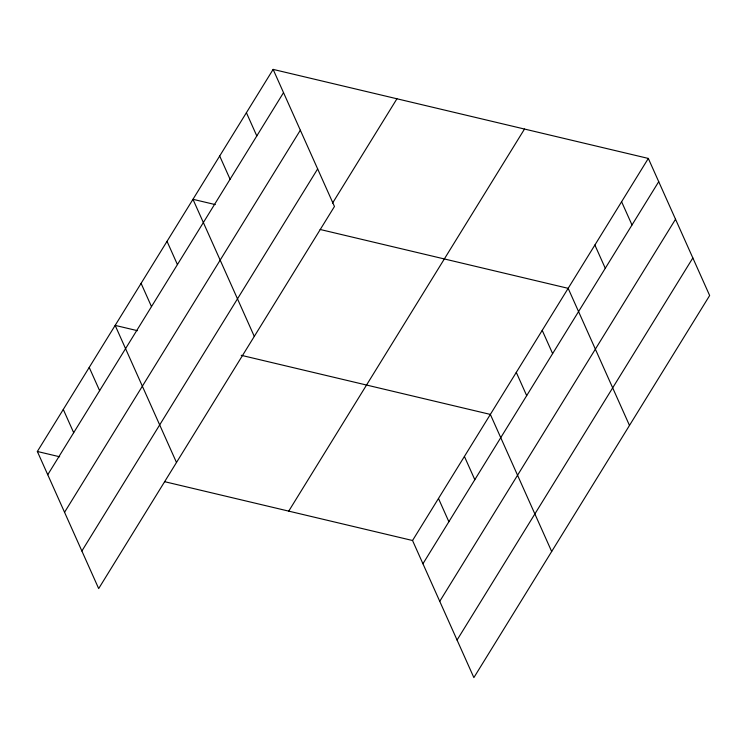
<?xml version="1.0" encoding="UTF-8"?>
<svg xmlns="http://www.w3.org/2000/svg" width="747" height="747" viewBox="0 0 747 747"><rect width="100%" height="100%" fill="white"/><g stroke="black" fill="none" stroke-linecap="round" stroke-linejoin="round"><path stroke-width="1.12" d="M273.131 69.396L334.46 206.489L98.679 588.571L37.35 451.477L273.131 69.396L648.321 158.429L709.65 295.523L473.869 677.604L412.54 540.511L164.517 481.656M47.752 474.718L283.524 92.637M64.55 512.293L300.331 130.211M81.871 551.006L317.652 168.925M332.564 203.091L396.946 98.772M288.734 511.125L524.506 129.044M412.54 540.511L648.321 158.429M422.942 563.752L658.723 181.67M439.75 601.326L675.531 219.245M457.061 640.03L692.842 257.948M215.276 204.594L192.959 199.3L254.288 336.402M320.136 229.478L568.159 288.333L629.488 425.435M137.467 330.678L115.159 325.393L176.488 462.486M241.206 355.301L490.349 414.417L551.678 551.519M37.35 451.477L59.657 456.772M621.597 201.727L631.999 224.968M594.883 245.035L605.275 268.276M542.219 330.361L552.621 353.602M516.289 372.389L526.682 395.639M464.419 456.445L474.812 479.695M438.48 498.473L448.872 521.723M246.407 112.694L256.809 135.945M219.683 156.002L230.085 179.243M167.029 241.328L177.422 264.578M141.09 283.356L151.492 306.606M89.22 367.421L99.622 390.662M63.29 409.449L73.682 432.69"/></g></svg>
